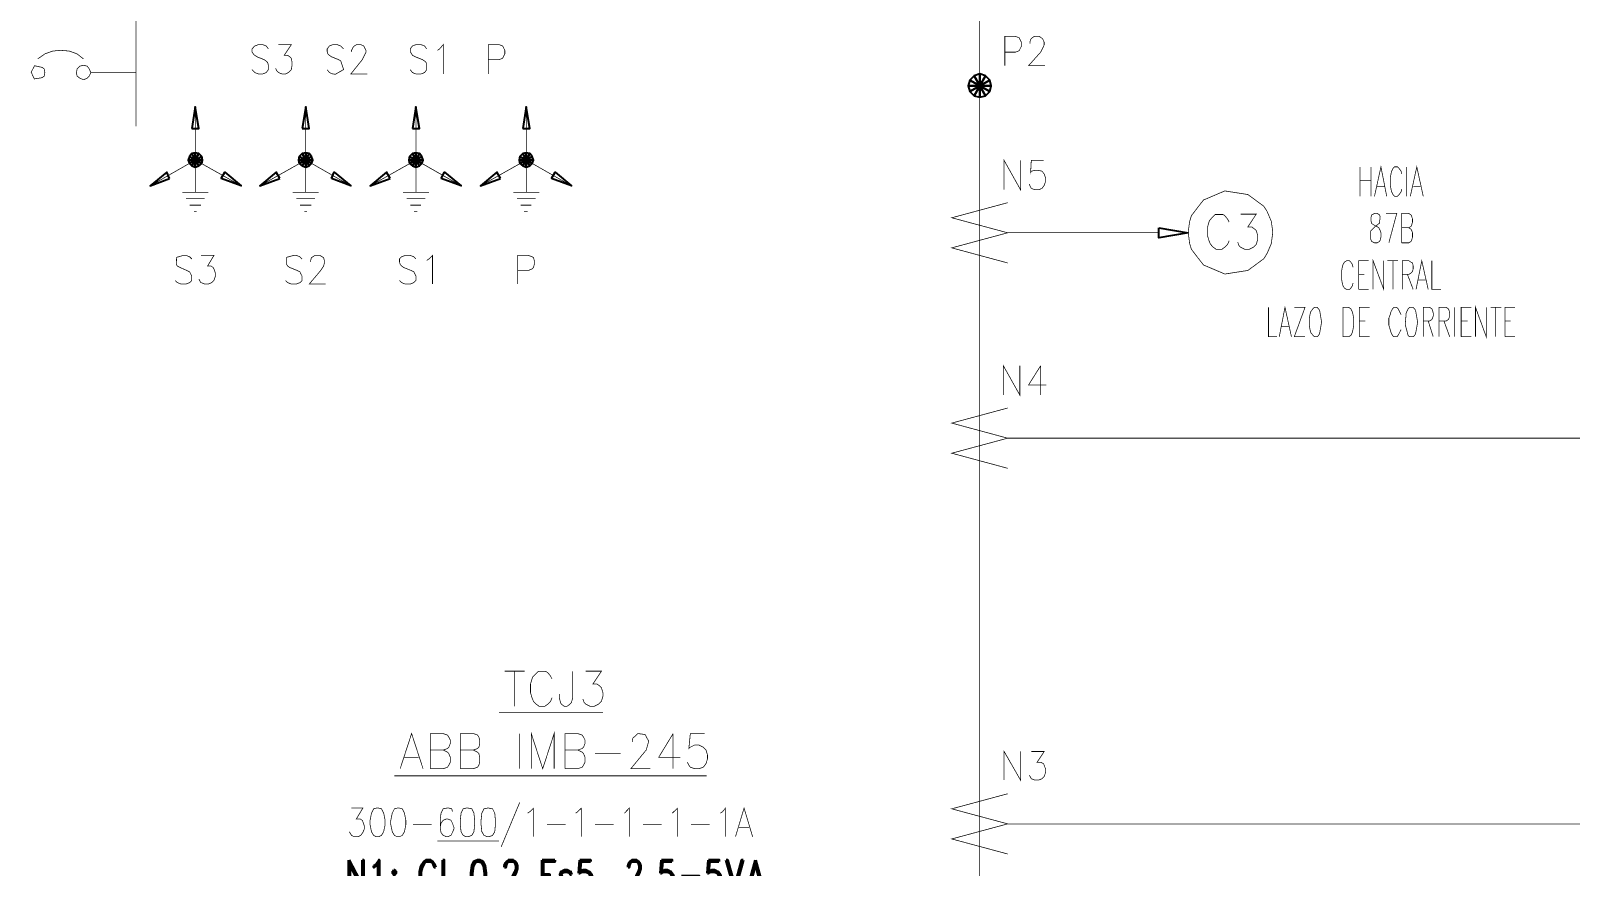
# Model space of a CAD drawing. Header units: millimetres. Extents: x -1355 to 3509, y -1443 to -567.
# Drawn here: x 2746.3 to 2843.1, y -691.7 to -639.2 of the extents above; entities that cross this region are included whole.
import ezdxf
from ezdxf.enums import TextEntityAlignment as Align

# ---------------------------------------------------------------- set-up
doc = ezdxf.new("R2010")
doc.units = ezdxf.units.MM
doc.layers.add('ACEP-E-TEXTOS', color=3, linetype='Continuous')
doc.styles.add('ROMAND', font='romand')

msp = doc.modelspace()

# ---------------------------------------------------------------- linework, layer by layer
at = {"color": 0, "const_width": 0.045}
for points in [[(2805.948, -608.397), (2805.948, -756.321)], [(2752.894, -645.198), (2752.894, -628.215)], [(2807.526, -641.393), (2807.526, -639.546), (2808.202, -639.546), (2808.429, -639.637), (2808.472, -639.725), (2808.564, -639.906), (2808.564, -640.176), (2808.472, -640.355), (2808.429, -640.446), (2808.202, -640.537), (2807.526, -640.537)], [(2809.105, -639.994), (2809.105, -639.906), (2809.148, -639.725), (2809.24, -639.637), (2809.375, -639.546), (2809.688, -639.546), (2809.823, -639.637), (2809.915, -639.725), (2810.002, -639.906), (2810.002, -640.085), (2809.78, -640.537), (2809.013, -641.393), (2810.05, -641.393)], [(2749.602, -640.963), (2749.197, -640.646), (2748.705, -640.467), (2748.165, -640.424), (2747.667, -640.467), (2747.17, -640.646), (2746.721, -640.963)], [(2761.224, -640.332), (2761.089, -640.15), (2760.867, -640.063), (2760.597, -640.063), (2760.37, -640.15), (2760.192, -640.332), (2760.192, -640.511), (2760.278, -640.646), (2760.37, -640.737), (2760.505, -640.828), (2760.954, -641.007), (2761.089, -641.098), (2761.181, -641.189), (2761.224, -641.368), (2761.224, -641.638), (2761.089, -641.819), (2760.867, -641.907), (2760.597, -641.907), (2760.37, -641.819), (2760.192, -641.638)], [(2761.856, -640.063), (2762.667, -640.063), (2762.219, -640.737), (2762.44, -640.737), (2762.575, -640.828), (2762.667, -640.919), (2762.711, -641.189), (2762.711, -641.368), (2762.667, -641.638), (2762.489, -641.819), (2762.305, -641.907), (2762.083, -641.907), (2761.856, -641.819), (2761.765, -641.729), (2761.678, -641.55)], [(2765.954, -640.332), (2765.775, -640.15), (2765.548, -640.063), (2765.278, -640.063), (2765.056, -640.15), (2764.921, -640.332), (2764.921, -640.511), (2764.965, -640.646), (2765.056, -640.737), (2765.192, -640.828), (2765.64, -641.007), (2765.77, -641.083), (2765.954, -641.629), (2765.435, -641.928), (2765.278, -641.907), (2765.056, -641.819), (2764.921, -641.638)], [(2766.451, -640.511), (2766.451, -640.424), (2766.543, -640.241), (2766.629, -640.15), (2766.765, -640.063), (2767.035, -640.063), (2767.219, -640.15), (2767.262, -640.241), (2767.354, -640.424), (2767.354, -640.558), (2767.127, -641.007), (2766.408, -641.907), (2767.44, -641.907)], [(2771.181, -640.332), (2771.046, -640.15), (2770.819, -640.063), (2770.505, -640.063), (2770.278, -640.15), (2770.143, -640.332), (2770.143, -640.511), (2770.235, -640.646), (2770.278, -640.737), (2770.462, -640.828), (2770.911, -641.007), (2771.046, -641.098), (2771.138, -641.189), (2771.181, -641.368), (2771.181, -641.638), (2771.046, -641.819), (2770.819, -641.907), (2770.505, -641.907), (2770.278, -641.819), (2770.143, -641.638)], [(2771.856, -640.424), (2771.992, -640.332), (2772.219, -640.063), (2772.219, -641.907)], [(2775.056, -641.907), (2775.056, -640.063), (2775.732, -640.063), (2775.954, -640.15), (2776.002, -640.241), (2776.089, -640.424), (2776.089, -640.646), (2776.002, -640.828), (2775.954, -640.919), (2775.732, -641.007), (2775.056, -641.007)], [(2750.056, -641.819), (2752.894, -641.819)], [(2756.629, -647.315), (2756.629, -643.981)], [(2763.57, -647.315), (2763.57, -643.981)], [(2770.505, -647.315), (2770.505, -643.981)], [(2777.44, -647.315), (2777.44, -643.981)], [(2756.629, -647.315), (2753.792, -648.936)], [(2756.629, -649.341), (2756.629, -647.315), (2759.516, -648.936)], [(2763.57, -647.315), (2760.683, -648.936)], [(2763.57, -649.341), (2763.57, -647.315), (2766.408, -648.936)], [(2770.505, -647.315), (2767.624, -648.936)], [(2770.505, -649.341), (2770.505, -647.315), (2773.343, -648.936)], [(2777.44, -647.315), (2774.559, -648.936)], [(2777.44, -647.315), (2777.44, -649.341)], [(2777.44, -647.315), (2780.278, -648.936)], [(2807.483, -649.185), (2807.483, -647.338), (2808.515, -649.185), (2808.515, -647.338)], [(2809.959, -647.338), (2809.191, -647.338), (2809.148, -648.103), (2809.191, -648.015), (2809.418, -647.968), (2809.645, -647.968), (2809.867, -648.015), (2810.002, -648.194), (2810.094, -648.464), (2810.094, -648.646), (2810.002, -648.915), (2809.867, -649.094), (2809.645, -649.185), (2809.418, -649.185), (2809.191, -649.094), (2809.148, -649.003), (2809.056, -648.824)], [(2829.867, -647.743), (2829.867, -649.59)], [(2830.548, -647.743), (2830.548, -649.59)], [(2830.769, -649.59), (2831.175, -647.743), (2831.537, -649.59)], [(2832.483, -648.194), (2832.44, -648.012), (2832.305, -647.833), (2832.213, -647.743), (2832.034, -647.743), (2831.942, -647.833), (2831.85, -648.012), (2831.807, -648.194), (2831.759, -648.464), (2831.759, -648.869), (2831.807, -649.138), (2831.85, -649.32), (2831.942, -649.499), (2832.034, -649.59), (2832.213, -649.59), (2832.305, -649.499), (2832.44, -649.32), (2832.483, -649.138)], [(2832.796, -647.743), (2832.796, -649.59)], [(2833.023, -649.59), (2833.429, -647.743), (2833.834, -649.59)], [(2755.819, -649.341), (2757.44, -649.341)], [(2762.759, -649.341), (2764.381, -649.341)], [(2769.694, -649.341), (2771.316, -649.341)], [(2776.629, -649.341), (2778.251, -649.341)], [(2829.867, -648.598), (2830.548, -648.598)], [(2830.905, -648.959), (2831.402, -648.959)], [(2833.202, -648.959), (2833.656, -648.959)], [(2756.046, -649.746), (2757.219, -649.746)], [(2756.273, -650.151), (2756.992, -650.151)], [(2762.981, -649.746), (2764.154, -649.746)], [(2763.208, -650.151), (2763.927, -650.151)], [(2769.921, -649.746), (2771.089, -649.746)], [(2770.143, -650.151), (2770.819, -650.151)], [(2776.856, -649.746), (2778.029, -649.746)], [(2777.083, -650.151), (2777.759, -650.151)], [(2807.705, -653.781), (2804.191, -652.833), (2807.705, -651.886), (2804.191, -650.942), (2807.705, -649.995)], [(2756.543, -650.559), (2756.721, -650.559)], [(2763.478, -650.559), (2763.656, -650.559)], [(2770.37, -650.559), (2770.597, -650.559)], [(2777.305, -650.559), (2777.532, -650.559)], [(2821.629, -651.212), (2821.537, -651.032), (2821.353, -650.807), (2821.245, -650.737), (2820.753, -650.737), (2820.402, -651.1), (2820.364, -651.212), (2820.272, -651.529), (2820.272, -652.067), (2820.364, -652.382), (2820.456, -652.607), (2820.634, -652.789), (2820.813, -652.924), (2821.175, -652.924), (2821.353, -652.789), (2821.537, -652.607), (2821.629, -652.382)], [(2822.348, -650.716), (2823.337, -650.716), (2822.796, -651.529), (2823.067, -651.529), (2823.245, -651.663), (2823.337, -651.751), (2823.429, -652.067), (2823.429, -652.293), (2823.337, -652.607), (2823.159, -652.789), (2822.888, -652.924), (2822.618, -652.924), (2822.348, -652.789), (2822.256, -652.698), (2822.169, -652.472)], [(2831.672, -652.517), (2832.169, -650.672), (2831.488, -650.672)], [(2832.483, -652.517), (2832.483, -650.672), (2832.932, -650.672), (2833.067, -650.76), (2833.11, -650.851), (2833.159, -651.032), (2833.159, -651.212), (2833.11, -651.391), (2833.067, -651.482), (2832.932, -651.572), (2832.483, -651.572)], [(2817.213, -651.886), (2807.705, -651.886)], [(2832.932, -651.572), (2833.067, -651.663), (2833.11, -651.751), (2833.159, -651.886), (2833.159, -652.158), (2833.11, -652.338), (2833.067, -652.429), (2832.932, -652.517), (2832.483, -652.517)], [(2756.408, -653.53), (2756.273, -653.395), (2756.046, -653.306), (2755.916, -653.295), (2755.451, -653.43), (2755.44, -653.884), (2755.505, -653.981), (2755.683, -654.071), (2756.089, -654.251), (2756.273, -654.342), (2756.316, -654.432), (2756.408, -654.611), (2756.408, -654.881), (2756.273, -655.016), (2756.046, -655.107), (2755.732, -655.107), (2755.505, -655.016), (2755.37, -654.881)], [(2756.992, -653.306), (2757.802, -653.306), (2757.397, -653.981), (2757.624, -653.981), (2757.759, -654.071), (2757.802, -654.162), (2757.894, -654.432), (2757.894, -654.611), (2757.802, -654.881), (2757.667, -655.016), (2757.44, -655.107), (2757.219, -655.107), (2756.992, -655.016), (2756.948, -654.972), (2756.856, -654.793)], [(2763.343, -653.53), (2763.208, -653.395), (2762.981, -653.306), (2762.862, -653.295), (2762.381, -653.426), (2762.375, -653.884), (2762.44, -653.981), (2762.575, -654.071), (2763.029, -654.251), (2763.208, -654.342), (2763.251, -654.432), (2763.343, -654.611), (2763.343, -654.881), (2763.208, -655.016), (2762.981, -655.107), (2762.667, -655.107), (2762.44, -655.016), (2762.305, -654.881)], [(2763.883, -653.711), (2763.883, -653.621), (2763.927, -653.441), (2764.019, -653.395), (2764.154, -653.306), (2764.467, -653.306), (2764.602, -653.395), (2764.694, -653.441), (2764.738, -653.621), (2764.738, -653.802), (2764.694, -653.981), (2764.516, -654.251), (2763.792, -655.107), (2764.829, -655.107)], [(2770.505, -653.53), (2770.37, -653.395), (2770.143, -653.306), (2769.829, -653.306), (2769.602, -653.395), (2769.467, -653.53), (2769.467, -653.711), (2769.516, -653.89), (2769.602, -653.981), (2769.738, -654.071), (2770.192, -654.251), (2770.37, -654.342), (2770.413, -654.432), (2770.505, -654.611), (2770.505, -654.881), (2770.37, -655.016), (2770.143, -655.107), (2769.829, -655.107), (2769.602, -655.016), (2769.467, -654.881)], [(2771.181, -653.621), (2771.316, -653.53), (2771.543, -653.306), (2771.543, -655.107)], [(2776.9, -655.107), (2776.9, -653.306), (2777.575, -653.306), (2777.802, -653.395), (2777.894, -653.441), (2777.938, -653.621), (2777.938, -653.89), (2777.894, -654.071), (2777.802, -654.159), (2777.575, -654.251), (2776.9, -654.251)], [(2829.418, -654.05), (2829.375, -653.869), (2829.283, -653.733), (2829.191, -653.646), (2829.013, -653.646), (2828.877, -653.733), (2828.791, -653.869), (2828.742, -654.05), (2828.699, -654.32), (2828.699, -654.772), (2828.742, -655.042), (2828.791, -655.221), (2828.877, -655.355), (2829.013, -655.446), (2829.191, -655.446), (2829.283, -655.355), (2829.375, -655.221), (2829.418, -655.042)], [(2829.78, -655.446), (2829.78, -653.643), (2830.413, -653.643)], [(2830.683, -655.446), (2830.683, -653.643), (2831.353, -655.446), (2831.353, -653.643)], [(2831.58, -653.643), (2832.256, -653.643)], [(2831.942, -653.643), (2831.942, -655.446)], [(2832.526, -655.446), (2832.526, -653.643), (2832.932, -653.643), (2833.067, -653.733), (2833.159, -653.781), (2833.202, -653.959), (2833.202, -654.138), (2833.159, -654.32), (2833.067, -654.411), (2832.932, -654.499), (2832.526, -654.499)], [(2833.38, -655.446), (2833.742, -653.643), (2834.148, -655.446)], [(2834.375, -653.643), (2834.375, -655.446), (2834.959, -655.446)], [(2829.78, -654.499), (2830.137, -654.499)], [(2832.84, -654.499), (2833.202, -655.446)], [(2833.515, -654.86), (2834.013, -654.86)], [(2829.78, -655.446), (2830.413, -655.446)], [(2824.105, -656.572), (2824.105, -658.42), (2824.645, -658.42)], [(2824.78, -658.42), (2825.142, -656.572), (2825.548, -658.42)], [(2825.726, -658.42), (2826.402, -656.572), (2825.726, -656.572)], [(2829.823, -658.42), (2829.823, -656.572), (2830.456, -656.572)], [(2832.44, -657.024), (2832.256, -656.663), (2832.169, -656.572), (2831.986, -656.572), (2831.899, -656.663), (2831.807, -656.843), (2831.759, -657.024), (2831.672, -657.247), (2831.672, -657.698), (2831.759, -657.969), (2831.807, -658.15), (2831.899, -658.329), (2831.986, -658.42), (2832.169, -658.42), (2832.256, -658.329), (2832.44, -657.969)], [(2833.834, -658.42), (2833.834, -656.572), (2834.24, -656.572), (2834.375, -656.663), (2834.418, -656.752), (2834.461, -656.933), (2834.461, -657.112), (2834.418, -657.247), (2834.375, -657.338), (2834.24, -657.429), (2833.834, -657.429)], [(2834.823, -658.42), (2834.823, -656.572), (2835.277, -656.572), (2835.413, -656.663), (2835.456, -656.752), (2835.499, -656.933), (2835.499, -657.112), (2835.456, -657.247), (2835.413, -657.338), (2835.277, -657.429), (2834.823, -657.429)], [(2835.818, -656.572), (2835.818, -658.42)], [(2836.218, -658.42), (2836.218, -656.572), (2836.85, -656.572)], [(2837.121, -658.42), (2837.121, -656.572), (2837.796, -658.42), (2837.796, -656.572)], [(2838.067, -656.572), (2838.742, -656.572)], [(2838.38, -656.572), (2838.38, -658.42)], [(2838.969, -658.42), (2838.969, -656.572), (2839.596, -656.572)], [(2824.915, -657.789), (2825.364, -657.789)], [(2829.823, -657.429), (2830.186, -657.429)], [(2834.148, -657.429), (2834.461, -658.42)], [(2835.137, -657.429), (2835.499, -658.42)], [(2836.218, -657.429), (2836.623, -657.429)], [(2838.969, -657.429), (2839.326, -657.429)], [(2825.726, -658.42), (2826.402, -658.42)], [(2829.823, -658.42), (2830.456, -658.42)], [(2836.218, -658.42), (2836.85, -658.42)], [(2838.969, -658.42), (2839.596, -658.42)], [(2807.434, -662.087), (2807.434, -660.239), (2808.472, -662.087), (2808.472, -660.239)], [(2809.78, -660.239), (2809.013, -661.456), (2810.137, -661.456)], [(2809.78, -660.239), (2809.78, -662.087)], [(2807.705, -666.682), (2804.191, -665.735), (2807.705, -664.791), (2804.191, -663.843), (2807.705, -662.896)], [(2807.705, -664.788), (2903.564, -664.788)], [(2776.083, -679.43), (2777.348, -679.43)], [(2776.715, -679.43), (2776.715, -681.635)], [(2779.056, -679.923), (2778.969, -679.744), (2778.786, -679.518), (2778.672, -679.448), (2778.186, -679.448), (2777.834, -679.812), (2777.796, -679.923), (2777.705, -680.24), (2777.705, -680.78), (2777.796, -681.096), (2777.888, -681.322), (2778.067, -681.501), (2778.245, -681.635), (2778.607, -681.635), (2778.786, -681.501), (2778.969, -681.322), (2779.056, -681.096)], [(2780.364, -679.43), (2780.364, -681.096), (2780.272, -681.41), (2780.186, -681.501), (2780.002, -681.635), (2779.823, -681.635), (2779.645, -681.501), (2779.596, -681.41), (2779.51, -681.096), (2779.51, -680.87)], [(2781.175, -679.43), (2782.164, -679.43), (2781.623, -680.24), (2781.894, -680.24), (2782.077, -680.375), (2782.164, -680.465), (2782.256, -680.78), (2782.256, -681.005), (2782.164, -681.322), (2781.986, -681.501), (2781.715, -681.635), (2781.445, -681.635), (2781.175, -681.501), (2781.083, -681.41), (2780.996, -681.187)], [(2775.726, -682.04), (2782.256, -682.04)], [(2769.51, -685.556), (2770.229, -683.349), (2770.948, -685.556)], [(2771.402, -685.556), (2771.402, -683.349), (2772.213, -683.349), (2772.483, -683.44), (2772.569, -683.574), (2772.661, -683.753), (2772.661, -683.978), (2772.569, -684.204), (2772.483, -684.292), (2772.213, -684.384), (2771.402, -684.384)], [(2773.294, -685.556), (2773.294, -683.349), (2774.105, -683.349), (2774.375, -683.44), (2774.461, -683.574), (2774.51, -683.753), (2774.51, -683.978), (2774.461, -684.204), (2774.375, -684.292), (2774.105, -684.384), (2773.294, -684.384)], [(2777.029, -683.349), (2777.029, -685.556)], [(2777.753, -685.556), (2777.753, -683.349), (2778.472, -685.556), (2779.191, -683.349), (2779.191, -685.556)], [(2779.867, -685.556), (2779.867, -683.349), (2780.677, -683.349), (2780.948, -683.44), (2781.04, -683.574), (2781.132, -683.753), (2781.132, -683.978), (2781.04, -684.204), (2780.948, -684.292), (2780.677, -684.384), (2779.867, -684.384)], [(2784.105, -683.888), (2784.105, -683.753), (2784.142, -683.638), (2784.456, -683.349), (2784.905, -683.407), (2785.137, -683.829), (2784.98, -684.381), (2784.867, -684.518), (2784.013, -685.556), (2785.229, -685.556)], [(2786.672, -683.349), (2785.769, -684.835), (2787.121, -684.835)], [(2786.672, -683.349), (2786.672, -685.556)], [(2788.65, -683.349), (2787.753, -683.349), (2787.661, -684.292), (2787.753, -684.204), (2788.023, -684.07), (2788.294, -684.07), (2788.564, -684.204), (2788.742, -684.384), (2788.834, -684.7), (2788.834, -684.923), (2788.742, -685.24), (2788.564, -685.465), (2788.294, -685.556), (2788.023, -685.556), (2787.753, -685.465), (2787.661, -685.33), (2787.569, -685.149)], [(2769.78, -684.835), (2770.677, -684.835)], [(2772.213, -684.384), (2772.483, -684.518), (2772.569, -684.609), (2772.661, -684.835), (2772.661, -685.149), (2772.569, -685.33), (2772.483, -685.465), (2772.213, -685.556), (2771.402, -685.556)], [(2774.105, -684.384), (2774.375, -684.518), (2774.461, -684.609), (2774.51, -684.835), (2774.51, -685.149), (2774.461, -685.33), (2774.375, -685.465), (2774.105, -685.556), (2773.294, -685.556)], [(2780.677, -684.384), (2780.948, -684.518), (2781.04, -684.609), (2781.132, -684.835), (2781.132, -685.149), (2781.04, -685.33), (2780.948, -685.465), (2780.677, -685.556), (2779.867, -685.556)], [(2781.759, -684.609), (2783.38, -684.609)], [(2807.483, -686.275), (2807.483, -684.475), (2808.515, -686.275), (2808.515, -684.475)], [(2809.191, -684.475), (2810.002, -684.475), (2809.553, -685.149), (2809.78, -685.149), (2809.959, -685.24), (2810.002, -685.33), (2810.094, -685.601), (2810.094, -685.78), (2810.002, -686.049), (2809.867, -686.187), (2809.645, -686.275), (2809.418, -686.275), (2809.191, -686.187), (2809.148, -686.096), (2809.056, -685.961)], [(2769.148, -686.005), (2788.786, -686.005)], [(2807.705, -690.915), (2804.191, -689.97), (2807.705, -689.023), (2804.191, -688.078), (2807.705, -687.131)], [(2766.445, -688.032), (2767.164, -688.032), (2766.759, -688.709), (2766.986, -688.709), (2767.121, -688.797), (2767.164, -688.888), (2767.256, -689.158), (2767.256, -689.34), (2767.164, -689.565), (2767.029, -689.744), (2766.85, -689.835), (2766.623, -689.835), (2766.445, -689.744), (2766.402, -689.654), (2766.31, -689.518)], [(2772.796, -688.258), (2772.753, -688.078), (2772.569, -688.032), (2772.434, -688.032), (2772.213, -688.078), (2772.077, -688.349), (2772.029, -688.797), (2772.029, -689.249), (2772.077, -689.565), (2772.213, -689.744), (2772.434, -689.835), (2772.483, -689.835), (2772.705, -689.744), (2772.796, -689.565), (2772.888, -689.34), (2772.888, -689.249), (2772.796, -688.979), (2772.705, -688.797), (2772.483, -688.709), (2772.434, -688.709), (2772.213, -688.797), (2772.077, -688.979), (2772.029, -689.249)], [(2777.029, -687.671), (2775.861, -690.465)], [(2777.526, -688.349), (2777.661, -688.258), (2777.888, -688.032), (2777.888, -689.835)], [(2780.542, -688.349), (2780.677, -688.258), (2780.905, -688.032), (2780.905, -689.835)], [(2783.607, -688.349), (2783.921, -688.032), (2783.921, -689.835)], [(2786.623, -688.349), (2786.942, -688.032), (2786.942, -689.835)], [(2789.645, -688.349), (2789.78, -688.258), (2789.959, -688.032), (2789.959, -689.835)], [(2790.591, -689.835), (2791.132, -688.032), (2791.672, -689.835)], [(2770.321, -689.07), (2771.488, -689.07)], [(2778.742, -689.07), (2779.915, -689.07)], [(2781.759, -689.07), (2782.932, -689.07)], [(2784.78, -689.07), (2785.948, -689.07)], [(2787.796, -689.07), (2788.969, -689.07)], [(2807.705, -689.023), (2867.618, -689.023)], [(2771.85, -690.105), (2775.726, -690.105)], [(2790.813, -689.249), (2791.445, -689.249)]]:
    msp.add_lwpolyline(points, dxfattribs=at)
for points in [[(2747.17, -641.819), (2747.127, -641.594), (2747.013, -641.497), (2746.521, -641.389), (2746.311, -641.796), (2746.505, -642.218), (2747.008, -642.139), (2747.127, -642.045), (2747.17, -641.819)], [(2750.056, -641.819), (2749.965, -641.594), (2749.829, -641.412), (2749.602, -641.368), (2749.381, -641.412), (2749.197, -641.594), (2749.154, -641.819), (2749.197, -642.045), (2749.381, -642.179), (2749.602, -642.268), (2749.829, -642.179), (2749.965, -642.045), (2750.056, -641.819)], [(2824.375, -651.843), (2824.283, -651.167), (2824.013, -650.537), (2823.807, -650.215), (2822.807, -649.482), (2821.359, -649.256), (2820.013, -649.83), (2819.261, -650.804), (2819.148, -651.167), (2819.056, -651.843), (2819.148, -652.563), (2819.261, -652.93), (2820.013, -653.904), (2821.359, -654.478), (2822.807, -654.252), (2823.807, -653.519), (2824.013, -653.194), (2824.283, -652.563), (2824.375, -651.843)], [(2830.769, -650.672), (2830.591, -650.76), (2830.548, -650.942), (2830.548, -651.121), (2830.591, -651.303), (2830.726, -651.391), (2830.905, -651.482), (2831.04, -651.572), (2831.132, -651.751), (2831.175, -651.886), (2831.175, -652.158), (2831.132, -652.338), (2831.083, -652.429), (2830.948, -652.517), (2830.769, -652.517), (2830.591, -652.429), (2830.532, -652.282), (2830.521, -651.783), (2830.791, -651.511), (2831.083, -651.282), (2831.126, -650.877), (2831.083, -650.76), (2830.948, -650.672), (2830.769, -650.672)], [(2826.986, -656.572), (2826.899, -656.663), (2826.759, -656.843), (2826.715, -657.021), (2826.672, -657.247), (2826.672, -657.698), (2826.715, -657.969), (2826.759, -658.147), (2826.899, -658.329), (2826.986, -658.42), (2827.169, -658.42), (2827.256, -658.329), (2827.315, -658.226), (2827.445, -657.496), (2827.321, -656.766), (2827.256, -656.663), (2827.169, -656.572), (2826.986, -656.572)], [(2828.791, -658.42), (2828.791, -656.572), (2829.148, -656.572), (2829.283, -656.663), (2829.375, -656.843), (2829.418, -657.024), (2829.461, -657.247), (2829.461, -657.698), (2829.418, -657.969), (2829.375, -658.15), (2829.283, -658.329), (2829.148, -658.42), (2828.791, -658.42)], [(2832.975, -656.572), (2832.888, -656.663), (2832.796, -656.843), (2832.759, -656.936), (2832.705, -657.666), (2832.888, -658.352), (2832.975, -658.42), (2833.202, -658.42), (2833.294, -658.329), (2833.353, -658.226), (2833.483, -657.496), (2833.353, -656.766), (2833.294, -656.663), (2833.202, -656.572), (2832.975, -656.572)], [(2768.023, -688.032), (2767.84, -688.078), (2767.705, -688.349), (2767.618, -688.797), (2767.618, -689.07), (2767.705, -689.518), (2767.84, -689.744), (2768.023, -689.835), (2768.159, -689.835), (2768.337, -689.744), (2768.472, -689.518), (2768.564, -689.07), (2768.564, -688.797), (2768.472, -688.349), (2768.337, -688.078), (2768.159, -688.032), (2768.023, -688.032)], [(2769.326, -688.032), (2769.148, -688.078), (2769.013, -688.349), (2768.921, -688.797), (2768.921, -689.07), (2769.013, -689.518), (2769.148, -689.744), (2769.326, -689.835), (2769.461, -689.835), (2769.645, -689.744), (2769.78, -689.518), (2769.867, -689.07), (2769.867, -688.797), (2769.78, -688.349), (2769.645, -688.078), (2769.461, -688.032), (2769.326, -688.032)], [(2773.65, -688.032), (2773.472, -688.078), (2773.337, -688.349), (2773.294, -688.797), (2773.294, -689.07), (2773.337, -689.518), (2773.472, -689.744), (2773.65, -689.835), (2773.786, -689.835), (2774.013, -689.744), (2774.148, -689.518), (2774.191, -689.07), (2774.191, -688.797), (2774.148, -688.349), (2774.013, -688.078), (2773.786, -688.032), (2773.65, -688.032)], [(2775.002, -688.032), (2774.78, -688.078), (2774.645, -688.349), (2774.596, -688.797), (2774.596, -689.07), (2774.645, -689.518), (2774.78, -689.744), (2775.002, -689.835), (2775.094, -689.835), (2775.321, -689.744), (2775.456, -689.518), (2775.499, -689.07), (2775.499, -688.797), (2775.456, -688.349), (2775.321, -688.078), (2775.094, -688.032), (2775.002, -688.032)]]:
    msp.add_lwpolyline(points, close=True, dxfattribs=at)
at = {"color": 0}
for points in [[(2805.321, -642.293), (2805.229, -642.654), (2805.948, -642.654)], [(2805.229, -642.654), (2805.321, -643.015), (2805.948, -642.654)], [(2805.591, -642.023), (2805.321, -642.293), (2805.948, -642.654)], [(2805.321, -643.015), (2805.591, -643.285), (2805.948, -642.654)], [(2805.948, -641.889), (2805.591, -642.023), (2805.948, -642.654)], [(2805.591, -643.285), (2805.948, -643.372), (2805.948, -642.654)], [(2806.31, -642.023), (2805.948, -641.889), (2805.948, -642.654)], [(2806.58, -642.293), (2806.31, -642.023), (2805.948, -642.654)], [(2806.672, -642.654), (2806.58, -642.293), (2805.948, -642.654)], [(2805.948, -643.372), (2806.31, -643.285), (2805.948, -642.654)], [(2806.31, -643.285), (2806.58, -643.015), (2805.948, -642.654)], [(2806.58, -643.015), (2806.672, -642.654), (2805.948, -642.654)], [(2756.408, -645.333), (2756.856, -645.333), (2756.629, -643.981)], [(2763.343, -645.333), (2763.792, -645.333), (2763.57, -643.981)], [(2770.278, -645.333), (2770.732, -645.333), (2770.505, -643.981)], [(2777.219, -645.333), (2777.667, -645.333), (2777.44, -643.981)], [(2756.273, -647.089), (2756.181, -647.315), (2756.629, -647.315)], [(2756.181, -647.315), (2756.273, -647.538), (2756.629, -647.315)], [(2756.408, -646.907), (2756.273, -647.089), (2756.629, -647.315)], [(2756.273, -647.538), (2756.408, -647.676), (2756.629, -647.315)], [(2756.629, -646.864), (2756.408, -646.907), (2756.629, -647.315)], [(2756.408, -647.676), (2756.629, -647.764), (2756.629, -647.315)], [(2756.856, -646.907), (2756.629, -646.864), (2756.629, -647.315)], [(2757.035, -647.089), (2756.856, -646.907), (2756.629, -647.315)], [(2757.083, -647.315), (2757.035, -647.089), (2756.629, -647.315)], [(2756.629, -647.764), (2756.856, -647.676), (2756.629, -647.315)], [(2756.856, -647.676), (2757.035, -647.538), (2756.629, -647.315)], [(2757.035, -647.538), (2757.083, -647.315), (2756.629, -647.315)], [(2763.165, -647.089), (2763.116, -647.315), (2763.57, -647.315)], [(2763.116, -647.315), (2763.165, -647.538), (2763.57, -647.315)], [(2763.343, -646.907), (2763.165, -647.089), (2763.57, -647.315)], [(2763.165, -647.538), (2763.343, -647.676), (2763.57, -647.315)], [(2763.57, -646.864), (2763.343, -646.907), (2763.57, -647.315)], [(2763.343, -647.676), (2763.57, -647.764), (2763.57, -647.315)], [(2763.792, -646.907), (2763.57, -646.864), (2763.57, -647.315)], [(2763.927, -647.089), (2763.792, -646.907), (2763.57, -647.315)], [(2764.019, -647.315), (2763.927, -647.089), (2763.57, -647.315)], [(2763.57, -647.764), (2763.792, -647.676), (2763.57, -647.315)], [(2763.792, -647.676), (2763.927, -647.538), (2763.57, -647.315)], [(2763.927, -647.538), (2764.019, -647.315), (2763.57, -647.315)], [(2770.1, -647.089), (2770.056, -647.315), (2770.505, -647.315)], [(2770.056, -647.315), (2770.1, -647.538), (2770.505, -647.315)], [(2770.278, -646.907), (2770.1, -647.089), (2770.505, -647.315)], [(2770.1, -647.538), (2770.278, -647.676), (2770.505, -647.315)], [(2770.505, -646.864), (2770.278, -646.907), (2770.505, -647.315)], [(2770.278, -647.676), (2770.505, -647.764), (2770.505, -647.315)], [(2770.732, -646.907), (2770.505, -646.864), (2770.505, -647.315)], [(2770.867, -647.089), (2770.732, -646.907), (2770.505, -647.315)], [(2770.954, -647.315), (2770.867, -647.089), (2770.505, -647.315)], [(2770.505, -647.764), (2770.732, -647.676), (2770.505, -647.315)], [(2770.732, -647.676), (2770.867, -647.538), (2770.505, -647.315)], [(2770.867, -647.538), (2770.954, -647.315), (2770.505, -647.315)], [(2777.035, -647.089), (2776.992, -647.315), (2777.44, -647.315)], [(2776.992, -647.315), (2777.035, -647.538), (2777.44, -647.315)], [(2777.219, -646.907), (2777.035, -647.089), (2777.44, -647.315)], [(2777.035, -647.538), (2777.219, -647.676), (2777.44, -647.315)], [(2777.44, -646.864), (2777.219, -646.907), (2777.44, -647.315)], [(2777.219, -647.676), (2777.44, -647.764), (2777.44, -647.315)], [(2777.667, -646.907), (2777.44, -646.864), (2777.44, -647.315)], [(2777.802, -647.089), (2777.667, -646.907), (2777.44, -647.315)], [(2777.894, -647.315), (2777.802, -647.089), (2777.44, -647.315)], [(2777.44, -647.764), (2777.667, -647.676), (2777.44, -647.315)], [(2777.667, -647.676), (2777.802, -647.538), (2777.44, -647.315)], [(2777.802, -647.538), (2777.894, -647.315), (2777.44, -647.315)], [(2755.008, -648.485), (2754.829, -648.081), (2753.792, -648.936)], [(2758.251, -648.485), (2758.478, -648.081), (2759.516, -648.936)], [(2761.948, -648.485), (2761.721, -648.081), (2760.683, -648.936)], [(2765.192, -648.485), (2765.37, -648.081), (2766.408, -648.936)], [(2768.883, -648.485), (2768.656, -648.081), (2767.624, -648.936)], [(2772.083, -648.485), (2772.305, -648.081), (2773.343, -648.936)], [(2775.819, -648.485), (2775.597, -648.081), (2774.559, -648.936)], [(2779.019, -648.485), (2779.246, -648.081), (2780.278, -648.936)], [(2817.213, -651.572), (2819.056, -651.886), (2817.213, -652.203)]]:
    msp.add_lwpolyline(points, close=True, dxfattribs=at)

# ---------------------------------------------------------------- texts
at = {"layer": 'ACEP-E-TEXTOS', "color": 7, "style": 'ROMAND', "width": 0.8}
msp.add_text('N1: CL.0,2 Fs5, 2,5-5VA', height=1.91753, dxfattribs=at).set_placement((2779.266, -693.214), align=Align.CENTER)

doc.saveas('drawing.dxf')
